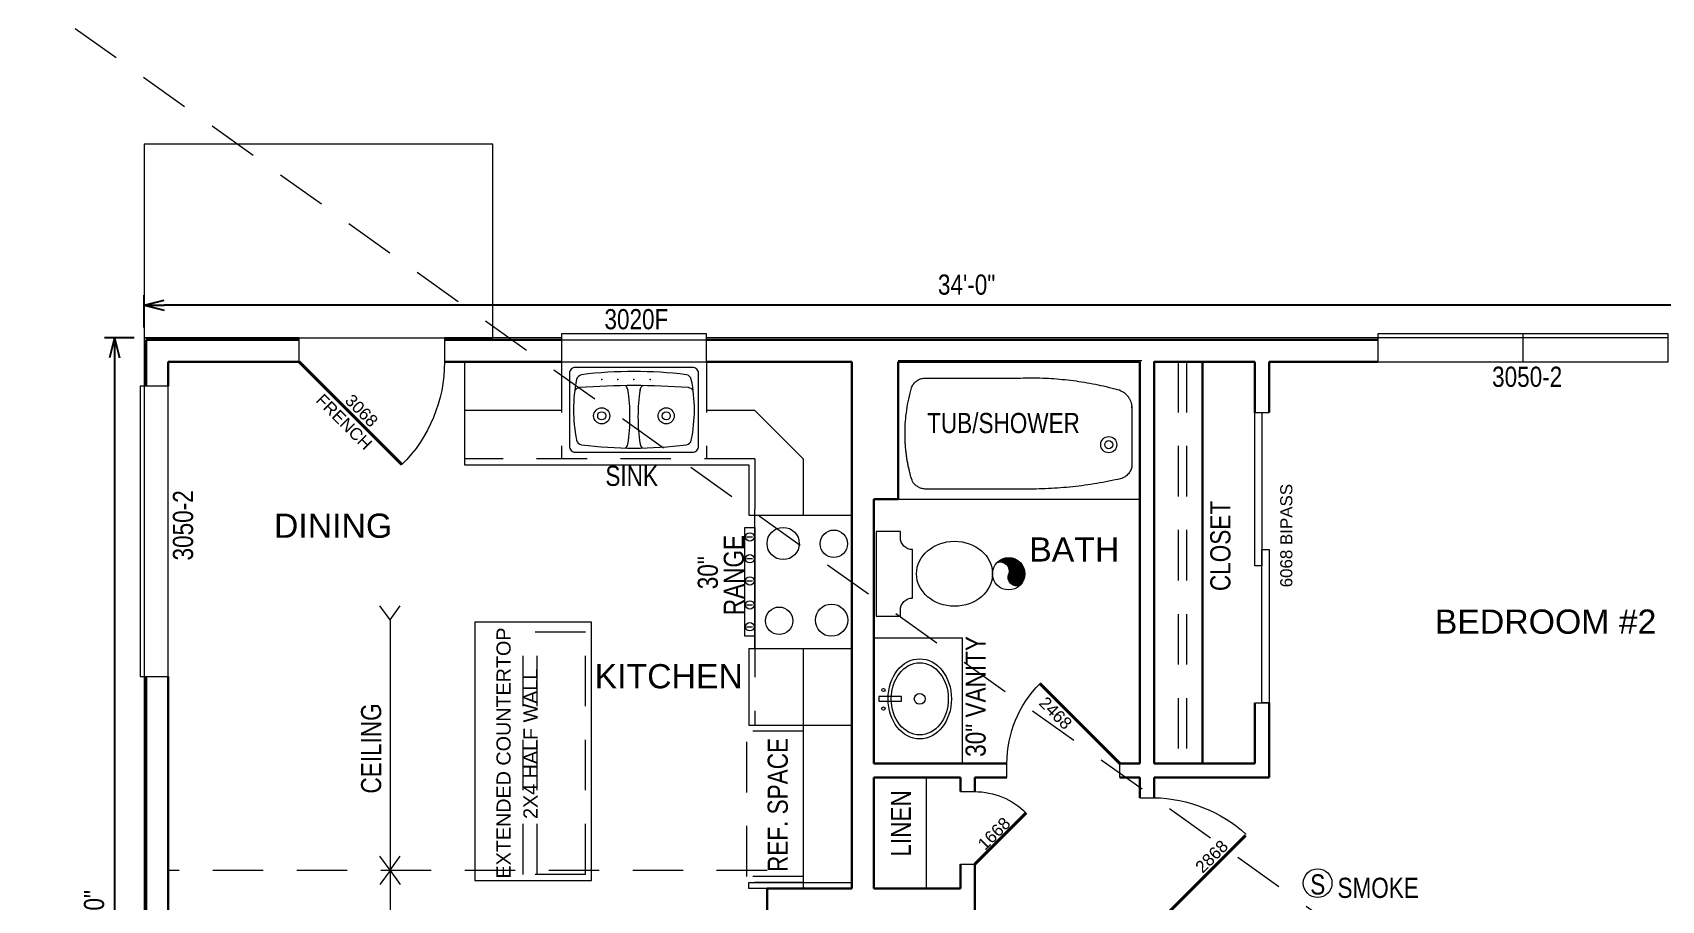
# Model space of a CAD drawing. Header units: inches. Extents: x -4443104 to -4439086, y 793046 to 798506.
# Drawn here: x -4440901 to -4440497, y 797866.9 to 798082 of the extents above; entities that cross this region are included whole.
import ezdxf
from ezdxf.enums import TextEntityAlignment as Align

# ---------------------------------------------------------------- set-up
doc = ezdxf.new("R2010")
doc.units = ezdxf.units.IN
doc.header["$MEASUREMENT"] = 0
doc.linetypes.add('DGN Style 1', pattern=[15.305327, 0.025466, -15.279861])
doc.linetypes.add('DGN Style 2', pattern=[20.825219, 12.495132, -8.330088])
doc.layers.get('Defpoints').update_dxf_attribs({"lineweight": 0})
for name, color, linetype, lineweight in [('(17)1ST_CAB', 7, 'Continuous', 0), ('(4)FND_DIM', 4, 'Continuous', 0), ('Level 25', 7, 'Continuous', 0), ('Level 3', 7, 'Continuous', 0), ('Level 3 (Construction)', 7, 'Continuous', 0), ('Level 30', 7, 'Continuous', 0), ('Level 35', 7, 'Continuous', 0)]:
    doc.layers.add(name, color=color, linetype=linetype, lineweight=lineweight)
doc.styles.add('Style-Arial', font='arial.ttf')
doc.styles.add('Style-STANDARD', font='STANDARD.shx')
doc.dimstyles.get("Standard").update_dxf_attribs({"dimtxt": 5, "dimasz": 4, "dimexe": 4, "dimexo": 4, "dimgap": 2.5, "dimtad": 1, "dimdec": 4, "dimzin": 11, "dimdsep": 46, "dimlunit": 4, "dimtxsty": 'Style-STANDARD', "dimblk": 'tick_1.0', "dimcen": 0.09, "dimazin": 3, "dimtfac": 1, "dimtdec": 4, "dimtofl": 0, "dimtmove": 1, "dimatfit": 1, "dimldrblk": 'tick_1.0', "dimfxl": 1, "dimfrac": 2, "dimtolj": 1, "dimtzin": 11, "dimarcsym": 0})

# ---------------------------------------------------------------- blocks, each defined once
blk = doc.blocks.new('37')
at = {"layer": 'Level 3', "color": 120, "linetype": 'Continuous', "lineweight": 13, "flags": 128}
blk.add_lwpolyline([(0, 0), (34, 0), (34, 60), (0, 60), (0, 0)], close=True, dxfattribs=at)
at = {"layer": 'Level 3', "color": 120, "linetype": 'Continuous', "lineweight": 13}
for radius in [2, 1]:
    blk.add_circle((13.5, 7.75), radius, dxfattribs=at)
blk.add_rational_spline([(8.06, 2), (15.49, 2), (22.92, 2), (22.76, 2), (22.59, 2), (25.82, 2.07), (27.02, 5.07), (27.01, 5.03), (27, 5), (30.47, 17.26), (30, 30), (30, 41.5), (30, 53), (30.13, 55.4), (28, 56.5), (16.25, 60.2), (4.5, 56.5), (2.45, 55.35), (2.5, 53), (2.5, 41.5), (2.5, 30), (2.21, 17.35), (5, 5), (5.57, 2.52), (8.06, 2)], [1, 1, 1, 1, 1, 0.834279269963, 1, 1, 1, 0.987817765692, 1, 1, 1, 0.839302411677, 1, 0.93489330138, 1, 0.857492934481, 1, 1, 1, 0.992470535008, 1, 0.841509433076, 1], degree=2, knots=[0, 0, 0, 0.083333, 0.083333, 0.166667, 0.166667, 0.25, 0.25, 0.333333, 0.333333, 0.416667, 0.416667, 0.5, 0.5, 0.583333, 0.583333, 0.666667, 0.666667, 0.75, 0.75, 0.833333, 0.833333, 0.916667, 0.916667, 1, 1, 1], dxfattribs=at)
blk = doc.blocks.new('TUB_1')
at = {"layer": 'Level 3', "color": 120, "linetype": 'Continuous', "lineweight": 13}
blk.add_blockref('37', (0, 0), dxfattribs=at)
blk = doc.blocks.new('TUB')
at = {"layer": 'Level 3', "color": 120, "linetype": 'Continuous', "lineweight": 13}
blk.add_line((0, -60.5), (0, 0), dxfattribs=at)
at = {"layer": 'Level 3', "color": 120, "linetype": 'Continuous', "lineweight": 13, "rotation": 180}
blk.add_blockref('TUB_1', (34.37, -0.48), dxfattribs=at)
blk = doc.blocks.new('EF')
at = {"layer": 'Level 3', "color": 120, "linetype": 'Continuous', "lineweight": 13}
for p, q in [((-3.98, 0.34), (-0.11, 0.34)), ((-3.98, 0.21), (-0.05, 0.21)), ((-3.98, 0.09), (-0.03, 0.09)), ((-3.96, 0.46), (-0.14, 0.46)), ((-3.93, 0.59), (-0.13, 0.59)), ((-3.91, 0.71), (-0.12, 0.71)), ((-3.88, 0.84), (-0.11, 0.84)), ((-3.85, 0.96), (-0.1, 0.96)), ((-3.82, 1.09), (-0.1, 1.09)), ((-3.82, 1.09), (-0.1, 1.09)), ((-3.8, 1.21), (-0.07, 1.21)), ((-3.78, 1.34), (-0.04, 1.34)), ((-3.69, 1.46), (-0.01, 1.46)), ((-3.62, 1.59), (0.03, 1.59)), ((-3.57, 1.71), (0.09, 1.71)), ((-3.53, 1.84), (0.14, 1.84)), ((-3.47, 1.96), (0.23, 1.96)), ((-3.38, 2.09), (0.38, 2.09)), ((-3.3, 2.21), (0.5, 2.21)), ((-3.23, 2.34), (0.59, 2.34)), ((-3.12, 2.46), (0.74, 2.46)), ((-3.01, 2.59), (0.89, 2.59)), ((-3.01, 2.59), (0.89, 2.59)), ((-2.9, 2.71), (1.1, 2.71)), ((-2.77, 2.84), (1.53, 2.84)), ((-2.64, 2.96), (1.97, 2.96)), ((-2.53, 3.09), (2.53, 3.09)), ((-2.39, 3.21), (2.36, 3.21)), ((-2.2, 3.34), (2.1, 3.34)), ((-1.97, 3.46), (1.9, 3.46)), ((-1.73, 3.59), (1.64, 3.59)), ((-1.48, 3.71), (1.38, 3.71)), ((-0.96, 3.84), (0.89, 3.84)), ((2.28, 2.96), (2.67, 2.96)), ((2.81, 2.84), (2.82, 2.84)), ((-3.98, -0.04), (0.05, -0.04)), ((-3.98, -0.16), (0.09, -0.16)), ((-3.98, -0.29), (0.11, -0.29)), ((-3.97, -0.41), (0.14, -0.41)), ((-3.97, -0.41), (0.14, -0.41)), ((-3.95, -0.54), (0.18, -0.54)), ((-3.93, -0.66), (0.2, -0.66)), ((-3.9, -0.79), (0.18, -0.79)), ((-3.87, -0.91), (0.17, -0.91)), ((-3.83, -1.04), (0.15, -1.04)), ((-3.8, -1.16), (0.13, -1.16)), ((-3.77, -1.29), (0.12, -1.29)), ((-3.73, -1.41), (0.1, -1.41)), ((-3.67, -1.54), (0.01, -1.54)), ((-3.61, -1.66), (-0.03, -1.66)), ((-3.55, -1.79), (-0.08, -1.79)), ((-3.5, -1.91), (-0.16, -1.91)), ((-3.5, -1.91), (-0.16, -1.91)), ((-3.45, -2.04), (-0.22, -2.04)), ((-3.36, -2.16), (-0.31, -2.16)), ((-3.26, -2.29), (-0.45, -2.29)), ((-3.16, -2.41), (-0.53, -2.41)), ((-3.06, -2.54), (-0.67, -2.54)), ((-2.96, -2.66), (-0.86, -2.66)), ((-2.86, -2.79), (-1.07, -2.79)), ((-2.61, -2.91), (-1.55, -2.91))]:
    blk.add_line(p, q, dxfattribs=at)
at = {"layer": 'Level 3', "color": 120, "linetype": 'Continuous', "lineweight": 13, "extrusion": (0, 0, -1)}
blk.add_circle((0, 0), 4, dxfattribs=at)
at = {"layer": 'Level 3', "color": 120, "linetype": 'Continuous', "lineweight": 13}
for centre, radius, start, end in [((2.12, 0.71), 2.24, 71.5661, 198.4339), ((-2, -0.83), 2.16, 247.5013, 22.4987)]:
    blk.add_arc(centre, radius, start, end, dxfattribs=at)
blk = doc.blocks.new('TOILT2')
at = {"layer": 'Level 3', "color": 120, "linetype": 'Continuous', "lineweight": 13, "flags": 128}
blk.add_lwpolyline([(1, 10.5), (1, -10.5), (7, -10.5), (7, -9, -0.414214), (10, -6), (10, 6, -0.414214), (7, 9), (7, 10.5), (1, 10.5)], format="xyb", close=True, dxfattribs=at)
at = {"layer": 'Level 3', "color": 120, "linetype": 'Continuous', "lineweight": 13}
blk.add_ellipse((20.43, 0), major_axis=(9.42, 0), ratio=0.854701, dxfattribs=at)
blk = doc.blocks.new('toilet2')
at = {"layer": 'Level 3', "color": 120, "linetype": 'Continuous', "lineweight": 13, "extrusion": (0, 0, -1), "rotation": 270}
blk.add_blockref('EF', (0, 33.86), dxfattribs=at)
at = {"layer": 'Level 3', "color": 120, "linetype": 'Continuous', "lineweight": 13, "rotation": 90.00000000000001}
blk.add_blockref('TOILT2', (0, 0), dxfattribs=at)
blk = doc.blocks.new('OVSINK')
at = {"layer": 'Level 3', "color": 120, "linetype": 'Continuous', "lineweight": 13, "flags": 128}
blk.add_lwpolyline([(-10.13, -0.58), (-4.51, -0.58), (-4.51, 0.58), (-10.13, 0.58), (-10.13, -0.58)], close=True, dxfattribs=at)
at = {"layer": 'Level 3', "color": 120, "linetype": 'Continuous', "lineweight": 13}
for centre, radius in [((-9.02, 2.19), 0.405), ((0, 0), 1.35), ((-9.02, -2.42), 0.405)]:
    blk.add_circle(centre, radius, dxfattribs=at)
for major_axis in [(0, -9.93), (0, -8.94)]:
    blk.add_ellipse((0, 0), major_axis=major_axis, ratio=0.791883, dxfattribs=at)
blk = doc.blocks.new('28')
at = {"layer": 'Level 30', "color": 120, "linetype": 'Continuous', "lineweight": 13, "flags": 128}
for points in [[(-14.5, 0), (14.5, 0, 0.414214), (16, 1.5), (16, 19.5, 0.414214), (14.5, 21), (-14.5, 21, 0.414214), (-16, 19.5), (-16, 1.5, 0.414214), (-14.5, 0)], [(-13, 1.81, 0.062192), (13, 1.81), (13, 1.81, 0.282998), (14.22, 3), (14.22, 3, 0.103838), (14.22, 18), (14.22, 18, 0.335326), (13, 19.19), (13, 19.19, 0.062192), (-13, 19.19), (-13, 19.19, 0.316464), (-14.22, 18), (-14.22, 18, 0.103838), (-14.22, 3), (-14.22, 3, 0.311168), (-13, 1.81)]]:
    blk.add_lwpolyline(points, format="xyb", close=True, dxfattribs=at)
for points in [[(-2.27, 4.51, 0.314763), (-1.47, 5.67), (-1.5, 5.5, 0.074995), (-1.5, 19), (-1.5, 19, 0.141716), (-2.03, 19.98)], [(2.27, 19.98, 0.251036), (1.5, 19), (1.5, 19, 0.074995), (1.5, 5.5), (1.5, 5.52, 0.099673), (2.07, 4.51)], [(-14.69, 5.7, 0.149735), (-13.5, 5), (-13.5, 5, 0.037037), (13.5, 5), (13.5, 5, 0.149735), (14.69, 5.7)]]:
    blk.add_lwpolyline(points, format="xyb", dxfattribs=at)
at = {"layer": 'Level 30', "color": 120, "linetype": 'Continuous', "lineweight": 13}
for centre, radius in [((-8, 12), 2), ((-8, 12), 1), ((8, 12), 2), ((8, 12), 1)]:
    blk.add_circle(centre, radius, dxfattribs=at)
for p in [(-4, 3), (0, 3), (4, 3), (8, 3)]:
    blk.add_point(p, dxfattribs=at)
blk = doc.blocks.new('2SINK')
at = {"layer": 'Level 30', "color": 120, "linetype": 'Continuous', "lineweight": 13, "rotation": 270}
blk.add_blockref('28', (0, 0), dxfattribs=at)
blk = doc.blocks.new('28LHDR')
at = {"layer": 'Level 25', "color": 5, "linetype": 'Continuous', "lineweight": 40}
blk.add_line((0, 0), (-22.63, 22.63), dxfattribs=at)
at = {"layer": 'Level 25', "color": 5, "linetype": 'Continuous', "lineweight": 0, "extrusion": (0, 0, -1)}
blk.add_arc((-2.98, -0.67), 34.98, 1.1031, 42.3022, dxfattribs=at)
blk = doc.blocks.new('24LHDR')
at = {"layer": 'Level 25', "color": 5, "linetype": 'Continuous', "lineweight": 40}
blk.add_line((0, 0), (-19.8, 19.8), dxfattribs=at)
at = {"layer": 'Level 25', "color": 5, "linetype": 'Continuous', "lineweight": 0, "extrusion": (0, 0, -1)}
blk.add_arc((0, 0), 28, 0, 45, dxfattribs=at)
blk = doc.blocks.new('TerminatorOpen_0.5-1')
at = {"color": 0, "linetype": 'ByBlock', "lineweight": -2}
for q in [(-1, 0.25), (-1, 0), (-1, -0.25)]:
    blk.add_line((0, 0), q, dxfattribs=at)
blk = doc.blocks.new('*D36')
at = {"layer": 'Defpoints', "color": 0, "linetype": 'Continuous', "lineweight": 13, "transparency": 16777216}
for p in [(-4440873.29, 798014.46), (-4440873.29, 798006.38), (-4440465.29, 798006.38)]:
    blk.add_point(p, dxfattribs=at)
at = {"layer": 'Level 3', "color": 0, "linetype": 'Continuous', "lineweight": -2, "transparency": 16777216}
for p, q in [((-4440873.29, 798008.88), (-4440873.29, 798016.96)), ((-4440470.29, 798014.46), (-4440868.29, 798014.46)), ((-4440465.29, 798008.88), (-4440465.29, 798016.96))]:
    blk.add_line(p, q, dxfattribs=at)
at = {"layer": 'Level 3', "color": 0, "linetype": 'Continuous', "lineweight": -2, "transparency": 16777216, "xscale": 5, "yscale": 5, "zscale": 5, "rotation": 180}
blk.add_blockref('TerminatorOpen_0.5-1', (-4440873.29, 798014.46), dxfattribs=at)
at = {"layer": 'Level 3', "color": 0, "linetype": 'Continuous', "lineweight": -2, "transparency": 16777216, "xscale": 5, "yscale": 5, "zscale": 5}
blk.add_blockref('TerminatorOpen_0.5-1', (-4440465.29, 798014.46), dxfattribs=at)
at = {"layer": 'Level 3', "color": 0, "linetype": 'Continuous', "lineweight": 13, "transparency": 16777216, "insert": (-4440669.29, 798019.51), "char_height": 5, "attachment_point": 5, "style": 'Style-Arial'}
blk.add_mtext('\\A1;\\H1x;\\W0.8;34\'-0"', dxfattribs=at)
blk = doc.blocks.new('tick_1.0')
at = {"layer": '(4)FND_DIM', "color": 4, "linetype": 'Continuous', "lineweight": 0}
blk.add_line((0.5, -0.5), (-0.5, 0.5), dxfattribs=at)
at = {"layer": 'Level 3', "color": 4, "linetype": 'Continuous', "lineweight": 0}
blk.add_line((0, 0), (-1, 0), dxfattribs=at)
blk = doc.blocks.new('*D38')
at = {"layer": 'Defpoints', "color": 0, "linetype": 'Continuous', "lineweight": 13, "transparency": 16777216}
for p in [(-4440873.29, 798006.38), (-4440880.63, 797718.38), (-4440873.29, 797718.38)]:
    blk.add_point(p, dxfattribs=at)
at = {"layer": 'Level 3', "color": 0, "linetype": 'Continuous', "lineweight": -2, "transparency": 16777216}
for p, q in [((-4440875.79, 798006.38), (-4440883.13, 798006.38)), ((-4440880.63, 798001.38), (-4440880.63, 797723.38)), ((-4440875.79, 797718.38), (-4440883.13, 797718.38))]:
    blk.add_line(p, q, dxfattribs=at)
at = {"layer": 'Level 3', "color": 0, "linetype": 'Continuous', "lineweight": -2, "transparency": 16777216, "xscale": 5, "yscale": 5, "zscale": 5}
for p, rotation in [((-4440880.63, 798006.38), 90), ((-4440880.63, 797718.38), 270)]:
    blk.add_blockref('TerminatorOpen_0.5-1', p, dxfattribs=dict(at, rotation=rotation))
at = {"layer": 'Level 3', "color": 0, "linetype": 'Continuous', "lineweight": 13, "transparency": 16777216, "insert": (-4440885.68, 797862.38), "char_height": 5, "attachment_point": 5, "rotation": 90, "style": 'Style-Arial'}
blk.add_mtext('\\A1;\\H1x;\\W0.8;24\'-0"', dxfattribs=at)
blk = doc.blocks.new('16LHDR')
at = {"layer": 'Level 25', "color": 5, "linetype": 'Continuous', "lineweight": 40}
blk.add_line((0, 0), (-12.73, 12.73), dxfattribs=at)
at = {"layer": 'Level 25', "color": 5, "linetype": 'Continuous', "lineweight": 0, "extrusion": (0, 0, -1)}
blk.add_arc((0, 0), 18, 0, 45, dxfattribs=at)
blk = doc.blocks.new('30LHDR')
at = {"layer": 'Level 25', "color": 5, "linetype": 'Continuous', "lineweight": 40}
blk.add_line((0, 0), (-25.455875, 25.455875), dxfattribs=at)
at = {"layer": 'Level 25', "color": 5, "linetype": 'Continuous', "lineweight": 0, "extrusion": (0, 0, -1)}
blk.add_arc((0, 0), 36, 0, 45, dxfattribs=at)

msp = doc.modelspace()

# ---------------------------------------------------------------- linework, layer by layer
at = {"layer": '(17)1ST_CAB', "color": 120, "linetype": 'Continuous', "lineweight": 13}
for p, q in [((-4440723.2925, 797962.3824), (-4440697.7925, 797962.3824)), ((-4440721.7925, 797929.3824), (-4440721.7925, 797963.8824)), ((-4440721.7925, 797929.3824), (-4440721.7925, 797963.8824)), ((-4440723.2925, 797929.3824), (-4440697.7925, 797929.3824)), ((-4440697.7925, 797869.8824), (-4440723.2925, 797869.8824)), ((-4440697.7925, 797869.8824), (-4440723.2925, 797869.8824))]:
    msp.add_line(p, q, dxfattribs=at)
for centre, radius in [((-4440714.7853, 797955.3824), 4), ((-4440714.7853, 797955.3824), 4), ((-4440702.2115, 797955.3167), 3.4), ((-4440702.2115, 797955.3167), 3.4), ((-4440715.7988, 797936.2353), 3.4), ((-4440715.7988, 797936.2353), 3.4), ((-4440702.7925, 797936.3824), 4), ((-4440702.7925, 797936.3824), 4)]:
    msp.add_circle(centre, radius, dxfattribs=at)
at = {"layer": 'Level 3', "color": 120, "linetype": 'DGN Style 2', "lineweight": 13}
for p, q in [((-4441484.0068, 798505.9651), (-4439086.4167, 796797.85)), ((-4440769.8067, 798000.3824), (-4440769.8067, 797976.3583)), ((-4440769.8067, 798000.3583), (-4440769.8067, 797976.3583)), ((-4440733.8067, 798000.3824), (-4440733.8067, 797976.3583)), ((-4440733.8067, 798000.3583), (-4440733.8067, 797976.3583)), ((-4440721.7925, 797976.3824), (-4440793.7926, 797976.3824)), ((-4440721.7925, 797976.3824), (-4440721.7925, 797910.3824)), ((-4440763.7925, 797933.3824), (-4440779.2925, 797933.3824)), ((-4440779.2925, 797873.3824), (-4440779.2925, 797933.3824)), ((-4440775.7925, 797873.3824), (-4440775.7925, 797933.3824)), ((-4440763.7925, 797873.3824), (-4440763.7925, 797933.3824)), ((-4440709.7925, 797908.8943), (-4440723.7925, 797908.8943)), ((-4440723.7925, 797872.8824), (-4440723.7925, 797908.8943)), ((-4440709.7925, 797908.8943), (-4440723.7925, 797908.8943)), ((-4440723.7925, 797872.8824), (-4440723.7925, 797908.8943)), ((-4440763.7925, 797873.3824), (-4440779.2925, 797873.3824)), ((-4440709.7925, 797872.8824), (-4440723.7925, 797872.8824)), ((-4440709.7925, 797872.8824), (-4440723.7925, 797872.8824)), ((-4440709.7925, 797871.3824), (-4440721.7925, 797871.3824)), ((-4440709.7925, 797871.3824), (-4440721.7925, 797871.3824))]:
    msp.add_line(p, q, dxfattribs=at)
at = {"layer": 'Level 3', "color": 120, "linetype": 'Continuous', "lineweight": 13}
for p, q in [((-4440834.7926, 798000.3824), (-4440834.7926, 798006.3824)), ((-4440834.7926, 798006.3824), (-4440798.7926, 798006.3824)), ((-4440798.7926, 798006.3824), (-4440798.7926, 798000.3824)), ((-4440793.7926, 798000.3824), (-4440793.7926, 797974.8824)), ((-4440769.8067, 797988.3824), (-4440793.7926, 797988.3824)), ((-4440721.7925, 797988.3824), (-4440733.8067, 797988.3824)), ((-4440709.7925, 797976.3824), (-4440721.7925, 797988.3824)), ((-4440597.7925, 797987.8824), (-4440594.2925, 797987.8824)), ((-4440793.7926, 797974.8824), (-4440723.2925, 797974.8824)), ((-4440723.2925, 797974.8824), (-4440723.2925, 797962.3824)), ((-4440709.7925, 797976.3824), (-4440709.7925, 797962.3824)), ((-4440812.2973, 797936.4485), (-4440814.8129, 797939.9345)), ((-4440812.2973, 797936.4485), (-4440809.7818, 797939.9345)), ((-4440812.2973, 797936.4485), (-4440812.2973, 797813.2241)), ((-4440762.2925, 797935.8824), (-4440791.2925, 797935.8824)), ((-4440791.2925, 797935.8824), (-4440791.2925, 797871.8824)), ((-4440762.2925, 797871.8824), (-4440762.2925, 797935.8824)), ((-4440723.2925, 797929.3824), (-4440723.2925, 797910.3824)), ((-4440709.7925, 797929.3824), (-4440709.7925, 797869.8824)), ((-4440597.7925, 797915.8824), (-4440594.2925, 797915.8824)), ((-4440723.2925, 797910.3824), (-4440697.7925, 797910.3824)), ((-4440723.2925, 797910.3824), (-4440697.7925, 797910.3824)), ((-4440659.2925, 797897.3824), (-4440659.2925, 797900.8824)), ((-4440631.2925, 797897.3824), (-4440631.2925, 797900.8824)), ((-4440679.2925, 797897.3824), (-4440679.2925, 797869.8824)), ((-4440670.7925, 797893.8824), (-4440667.2925, 797893.8824)), ((-4440626.2925, 797892.3824), (-4440622.7925, 797892.3824)), ((-4440812.2973, 797874.3827), (-4440814.8129, 797877.8686)), ((-4440812.2973, 797874.3824), (-4440809.7818, 797877.8684)), ((-4440812.2973, 797874.35), (-4440814.8129, 797870.8641)), ((-4440812.2973, 797874.3377), (-4440809.7818, 797870.8517)), ((-4440670.7925, 797875.8824), (-4440667.2925, 797875.8824)), ((-4440791.2925, 797871.8824), (-4440762.2925, 797871.8824)), ((-4440723.2925, 797869.8824), (-4440723.2925, 797871.3824)), ((-4440723.2925, 797871.3824), (-4440697.7925, 797871.3824)), ((-4440723.2925, 797869.8824), (-4440723.2925, 797871.3824)), ((-4440723.2925, 797871.3824), (-4440697.7925, 797871.3824)), ((-4440697.7925, 797869.8824), (-4440723.2925, 797869.8824))]:
    msp.add_line(p, q, dxfattribs=at)
at = {"layer": 'Level 3', "color": 5, "linetype": 'Continuous', "lineweight": 13}
for p, q in [((-4440769.8067, 798005.8824), (-4440733.8067, 798005.8824)), ((-4440495.2925, 798006.3824), (-4440567.2925, 798006.3824)), ((-4440531.2925, 798000.3824), (-4440531.2925, 798007.3824)), ((-4440873.2925, 797994.3824), (-4440873.2925, 797922.3824))]:
    msp.add_line(p, q, dxfattribs=at)
at = {"layer": 'Level 3', "color": 120, "linetype": 'Continuous', "lineweight": 0}
for p, q in [((-4440723.9051, 797957.0399), (-4440722.4041, 797957.0399)), ((-4440723.9051, 797957.0399), (-4440722.4041, 797957.0399)), ((-4440723.9051, 797951.6458), (-4440722.4041, 797951.6458)), ((-4440723.9051, 797951.6458), (-4440722.4041, 797951.6458)), ((-4440723.9051, 797946.1155), (-4440722.4041, 797946.1155)), ((-4440723.9051, 797946.1155), (-4440722.4041, 797946.1155)), ((-4440723.9051, 797940.1645), (-4440722.4041, 797940.1645)), ((-4440723.9051, 797940.1645), (-4440722.4041, 797940.1645)), ((-4440723.9051, 797934.7555), (-4440722.4041, 797934.7555)), ((-4440723.9051, 797934.7555), (-4440722.4041, 797934.7555))]:
    msp.add_line(p, q, dxfattribs=at)
at = {"layer": 'Level 3', "color": 120, "linetype": 'DGN Style 2', "lineweight": 0}
msp.add_line((-4440718.7925, 797874.35), (-4440867.2925, 797874.35), dxfattribs=at)
at = {"layer": 'Level 3', "color": 120, "linetype": 'Continuous', "lineweight": 13, "flags": 128}
for points in [[(-4440873.2925, 798006.3824), (-4440786.7926, 798006.3824), (-4440786.7926, 798054.3824), (-4440873.2925, 798054.3824), (-4440873.2925, 798006.3824)], [(-4440597.7925, 797987.8824), (-4440596.0425, 797987.8824), (-4440596.0425, 797949.8824), (-4440597.7925, 797949.8824), (-4440597.7925, 797987.8824)], [(-4440596.0425, 797953.8824), (-4440594.2925, 797953.8824), (-4440594.2925, 797915.8824), (-4440596.0425, 797915.8824), (-4440596.0425, 797953.8824)], [(-4440692.2925, 797900.8824), (-4440670.2925, 797900.8824), (-4440670.2925, 797931.8824), (-4440692.2925, 797931.8824), (-4440692.2925, 797900.8824)]]:
    msp.add_lwpolyline(points, close=True, dxfattribs=at)
at = {"layer": 'Level 3', "color": 5, "linetype": 'Continuous', "lineweight": 13, "flags": 128}
for points in [[(-4440769.8067, 798000.3824), (-4440733.8067, 798000.3824), (-4440733.8067, 798007.3824), (-4440769.8067, 798007.3824), (-4440769.8067, 798000.3824)], [(-4440567.2925, 798000.3824), (-4440495.2925, 798000.3824), (-4440495.2925, 798007.3824), (-4440567.2925, 798007.3824), (-4440567.2925, 798000.3824)], [(-4440867.2925, 797922.3824), (-4440867.2925, 797994.3824), (-4440874.2925, 797994.3824), (-4440874.2925, 797922.3824), (-4440867.2925, 797922.3824)]]:
    msp.add_lwpolyline(points, close=True, dxfattribs=at)
at = {"layer": 'Level 3', "color": 120, "linetype": 'Continuous', "lineweight": 0, "flags": 128}
msp.add_lwpolyline([(-4440721.7925, 797932.3824), (-4440724.2925, 797932.3824), (-4440724.2925, 797959.3824), (-4440721.7925, 797959.3824), (-4440721.7925, 797932.3824)], close=True, dxfattribs=at)
msp.add_lwpolyline([(-4440721.7925, 797932.3824), (-4440724.2925, 797932.3824), (-4440724.2925, 797959.3824), (-4440721.7925, 797959.3824), (-4440721.7925, 797932.3824)], close=True, dxfattribs=at)
at = {"layer": 'Level 3', "color": 120, "linetype": 'Continuous', "lineweight": 0}
for centre in [(-4440723.0693, 797957.0093), (-4440723.0693, 797957.0093), (-4440723.0693, 797951.608), (-4440723.0693, 797951.608), (-4440723.0693, 797946.0953), (-4440723.0693, 797946.0953), (-4440723.0693, 797940.1568), (-4440723.0693, 797940.1568), (-4440723.0693, 797934.7555), (-4440723.0693, 797934.7555)]:
    msp.add_circle(centre, 1.0454, dxfattribs=at)
at = {"layer": 'Level 3', "color": 7, "linetype": 'Continuous', "lineweight": 13}
msp.add_circle((-4440582.2378, 797871.2013), 3.565, dxfattribs=at)
at = {"layer": 'Level 3 (Construction)', "color": 7, "linetype": 'DGN Style 1', "lineweight": 0, "flags": 128}
msp.add_lwpolyline([(-4440622.7925, 798000.3824), (-4440622.7925, 797900.8824)], dxfattribs=at)
at = {"layer": 'Level 35', "color": 3, "linetype": 'Continuous', "lineweight": 13}
for p, q in [((-4440873.2925, 798006.3824), (-4440873.2925, 797994.3824)), ((-4440834.7926, 798006.3824), (-4440873.2925, 798006.3824)), ((-4440769.8067, 798006.3824), (-4440798.7926, 798006.3824)), ((-4440567.2925, 798006.3824), (-4440733.8067, 798006.3824)), ((-4440873.2925, 797922.3824), (-4440873.2925, 797718.3824))]:
    msp.add_line(p, q, dxfattribs=at)
at = {"layer": 'Level 35', "color": 2, "linetype": 'Continuous', "lineweight": 30}
for p, q in [((-4440872.7925, 798005.8824), (-4440872.7925, 797994.3824)), ((-4440834.7926, 798005.8824), (-4440872.7925, 798005.8824)), ((-4440769.8067, 798005.8824), (-4440798.7926, 798005.8824)), ((-4440567.2925, 798005.8824), (-4440733.8067, 798005.8824)), ((-4440867.2925, 798000.3824), (-4440867.2925, 797994.3824)), ((-4440834.7926, 798000.3824), (-4440867.2925, 798000.3824)), ((-4440769.8067, 798000.3824), (-4440798.7926, 798000.3824)), ((-4440697.7925, 798000.3824), (-4440733.8067, 798000.3824)), ((-4440697.7925, 797869.8824), (-4440697.7925, 798000.3824)), ((-4440626.2925, 798000.3824), (-4440686.2925, 798000.3824)), ((-4440686.2925, 797966.3824), (-4440686.2925, 798000.3824)), ((-4440626.2925, 797900.8824), (-4440626.2925, 798000.3824)), ((-4440597.7925, 798000.3824), (-4440622.7925, 798000.3824)), ((-4440622.7925, 797900.8824), (-4440622.7925, 798000.3824)), ((-4440597.7925, 797987.8824), (-4440597.7925, 798000.3824)), ((-4440594.2925, 797987.8824), (-4440594.2925, 798000.3824)), ((-4440567.2925, 798000.3824), (-4440594.2925, 798000.3824)), ((-4440692.2925, 797900.8824), (-4440692.2925, 797966.3824)), ((-4440692.2925, 797966.3824), (-4440686.2925, 797966.3824)), ((-4440872.7925, 797922.3824), (-4440872.7925, 797718.8824)), ((-4440867.2925, 797922.3824), (-4440867.2925, 797724.3824)), ((-4440597.7925, 797900.8824), (-4440597.7925, 797915.8824)), ((-4440594.2925, 797897.3824), (-4440594.2925, 797915.8824)), ((-4440659.2925, 797900.8824), (-4440692.2925, 797900.8824)), ((-4440626.2925, 797900.8824), (-4440631.2925, 797900.8824)), ((-4440597.7925, 797900.8824), (-4440622.7925, 797900.8824)), ((-4440692.2925, 797869.8824), (-4440692.2925, 797897.3824)), ((-4440670.7925, 797897.3824), (-4440692.2925, 797897.3824)), ((-4440670.7925, 797893.8824), (-4440670.7925, 797897.3824)), ((-4440659.2925, 797897.3824), (-4440667.2925, 797897.3824)), ((-4440667.2925, 797893.8824), (-4440667.2925, 797897.3824)), ((-4440626.2925, 797897.3824), (-4440631.2925, 797897.3824)), ((-4440626.2925, 797892.3824), (-4440626.2925, 797897.3824)), ((-4440594.2925, 797897.3824), (-4440622.7925, 797897.3824)), ((-4440622.7925, 797892.3824), (-4440622.7925, 797897.3824)), ((-4440670.7925, 797869.8824), (-4440670.7925, 797875.8824)), ((-4440667.2925, 797855.8824), (-4440667.2925, 797875.8824)), ((-4440697.7925, 797869.8824), (-4440718.7925, 797869.8824)), ((-4440718.7925, 797771.3824), (-4440718.7925, 797869.8824)), ((-4440670.7925, 797869.8824), (-4440692.2925, 797869.8824))]:
    msp.add_line(p, q, dxfattribs=at)
at = {"layer": 'Level 35', "color": 6, "linetype": 'DGN Style 2', "lineweight": 13, "flags": 128}
for points in [[(-4440616.7925, 798000.3824), (-4440616.7925, 797900.8824)], [(-4440614.7925, 798000.3824), (-4440614.7925, 797900.8824)]]:
    msp.add_lwpolyline(points, dxfattribs=at)
at = {"layer": 'Level 35', "color": 6, "linetype": 'Continuous', "lineweight": 30, "flags": 128}
msp.add_lwpolyline([(-4440610.7925, 798000.3824), (-4440610.7925, 797900.8824)], dxfattribs=at)

# ---------------------------------------------------------------- block references
at = {"layer": 'Level 25', "color": 5, "linetype": 'Continuous', "lineweight": 40}
for name, p, rotation in [('30LHDR', (-4440834.7926, 798000.3824), 180), ('24LHDR', (-4440631.2925, 797900.8824), 359.9999999999999), ('16LHDR', (-4440667.2925, 797875.8824), 270), ('28LHDR', (-4440622.7925, 797860.3824), 270)]:
    msp.add_blockref(name, p, dxfattribs=dict(at, rotation=rotation))
at = {"layer": 'Level 3', "color": 120, "linetype": 'Continuous', "lineweight": 13, "rotation": 270}
for name, p in [('TUB', (-4440625.8093, 798000.751)), ('toilet2', (-4440692.724, 797947.8681))]:
    msp.add_blockref(name, p, dxfattribs=at)
at = {"layer": 'Level 3', "color": 120, "linetype": 'Continuous', "lineweight": 13}
msp.add_blockref('OVSINK', (-4440680.917, 797916.8749), dxfattribs=at)
at = {"layer": 'Level 30', "color": 120, "linetype": 'Continuous', "lineweight": 13, "rotation": 270}
msp.add_blockref('2SINK', (-4440751.7965, 797999.0169), dxfattribs=at)

# ---------------------------------------------------------------- texts
at = {"layer": 'Level 3', "color": 120, "linetype": 'Continuous', "lineweight": 13, "style": 'Style-Arial', "width": 0.8}
msp.add_text('3020F', height=5, dxfattribs=at).set_placement((-4440759.1183, 798013.4743), align=Align.TOP_LEFT)
for s, p in [('3050-2', (-4440538.9659, 797994.2078)), ('TUB/SHOWER', (-4440679.075, 797982.7359)), ('SINK', (-4440758.8857, 797969.6521))]:
    msp.add_text(s, height=5, dxfattribs=at).set_placement(p)
at = {"layer": 'Level 3', "color": 120, "linetype": 'Continuous', "lineweight": 13, "style": 'Style-Arial'}
for s, p in [('FRENCH', (-4440830.9337, 797990.6581)), ('3068', (-4440823.7006, 797990.5698))]:
    msp.add_text(s, height=3, rotation=315, dxfattribs=at).set_placement(p)
for s, rotation, p in [('6068 BIPASS', 90, (-4440591.5065, 797944.519)), ('1668', 45, (-4440666.8468, 797881.255)), ('2868', 45, (-4440612.8792, 797875.59))]:
    msp.add_text(s, height=3, rotation=rotation, dxfattribs=at).set_placement(p, align=Align.TOP_LEFT)
at = {"layer": 'Level 3', "color": 120, "linetype": 'Continuous', "lineweight": 13, "style": 'Style-Arial', "width": 0.8}
for s, p in [('3050-2', (-4440861.153, 797951.1742)), ('CLOSET', (-4440603.862, 797943.5858)), ('30" VANITY', (-4440664.5689, 797902.5031)), ('LINEN', (-4440683.0771, 797877.7708))]:
    msp.add_text(s, height=5, rotation=90, dxfattribs=at).set_placement(p)
at = {"layer": 'Level 3', "color": 120, "linetype": 'Continuous', "lineweight": 13, "style": 'Style-Arial'}
for s, p in [('DINING', (-4440811.7521, 797956.7871)), ('BATH', (-4440631.4168, 797950.9093)), ('BEDROOM #2', (-4440498.2173, 797933.0184)), ('KITCHEN', (-4440724.7769, 797919.484))]:
    msp.add_text(s, height=6, dxfattribs=at).set_placement(p, align=Align.RIGHT)
at = {"layer": 'Level 3', "color": 120, "linetype": 'Continuous', "lineweight": 0, "style": 'Style-Arial', "width": 0.8}
msp.add_text('RANGE', height=5, rotation=90, dxfattribs=at).set_placement((-4440729.5216, 797957.486), align=Align.TOP_RIGHT)
at = {"layer": 'Level 3', "color": 120, "linetype": 'Continuous', "lineweight": 13, "style": 'Style-Arial', "width": 0.8}
for s, p in [('30"', (-4440735.9873, 797952.2362)), ('REF. SPACE', (-4440718.6383, 797907.1843))]:
    msp.add_text(s, height=5, rotation=90, dxfattribs=at).set_placement(p, align=Align.TOP_RIGHT)
at = {"layer": 'Level 3', "color": 7, "linetype": 'Continuous', "lineweight": 0, "style": 'Style-Arial'}
for s, p in [('EXTENDED COUNTERTOP', (-4440785.8982, 797872.3561)), ('2X4 HALF WALL', (-4440779.2216, 797887.1196))]:
    msp.add_text(s, height=3.5, rotation=90, dxfattribs=at).set_placement(p, align=Align.TOP_LEFT)
at = {"layer": 'Level 3', "color": 120, "linetype": 'Continuous', "lineweight": 13, "style": 'Style-Arial'}
msp.add_text('2468', height=3, rotation=315, dxfattribs=at).set_placement((-4440642.8482, 797911.129), align=Align.TOP_RIGHT)
at = {"layer": 'Level 3', "color": 120, "linetype": 'Continuous', "lineweight": 13, "style": 'Style-Arial', "width": 0.8}
msp.add_text('CEILING', height=5, rotation=90, dxfattribs=at).set_placement((-4440814.4883, 797915.7637), align=Align.RIGHT)
at = {"layer": 'Level 3', "color": 7, "linetype": 'Continuous', "lineweight": 13, "style": 'Style-Arial', "width": 0.8}
for s, p in [('S', (-4440584.0618, 797868.3837)), ('SMOKE', (-4440577.3135, 797867.5423))]:
    msp.add_text(s, height=5, dxfattribs=at).set_placement(p)

# ---------------------------------------------------------------- dimensions: what is measured, and where the dimension line sits
at = {"layer": 'Level 3', "color": 120, "linetype": 'Continuous', "lineweight": 13}
for base, p1, p2, angle, picture, middle in [((-4440873.2925, 798014.4594), (-4440465.2925, 798006.3824), (-4440873.2925, 798006.3824), 180, '*D36', (-4440669.2925, 798019.5139)), ((-4440880.6318, 797718.3824), (-4440873.2925, 798006.3824), (-4440873.2925, 797718.3824), 270, '*D38', (-4440885.6846, 797862.3824))]:
    dim = msp.add_linear_dim(base=base, p1=p1, p2=p2, angle=angle, text='\\H1x;\\W0.8;<>', dimstyle='Standard', override={"dimasz": 5, "dimexe": 2.5, "dimexo": 2.5, "dimdec": 3, "dimtxsty": 'Style-Arial', "dimblk": 'TerminatorOpen_0.5-1', "dimtdec": 3, "dimtmove": 0, "dimfrac": 0}, dxfattribs=at)
    dim.commit()
    dim.dimension.update_dxf_attribs({"geometry": picture, "text_midpoint": middle})

doc.saveas('drawing.dxf')
